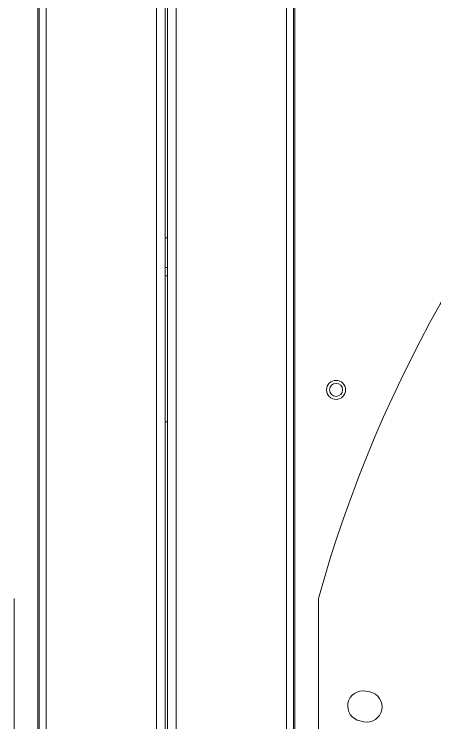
# Model space of a CAD drawing. Header units: millimetres. Extents: x 113490 to 142599, y -20467 to 115.
# Drawn here: x 133018.7 to 133195.7, y -10194.1 to -9895.9 of the extents above; entities that cross this region are included whole.
import ezdxf

# ---------------------------------------------------------------- set-up
doc = ezdxf.new("R2010")
doc.units = ezdxf.units.MM
doc.layers.add('DV3_0', color=7, linetype='Continuous')

msp = doc.modelspace()

# ---------------------------------------------------------------- linework, layer by layer
at = {"layer": 'DV3_0', "color": 7, "linetype": 'Continuous', "lineweight": 20}
for p, q in [((133078.64, -10374.49), (133078.64, -9745.49)), ((133086.84, -10374.49), (133086.84, -9745.49)), ((133028.64, -9845.59), (133028.64, -11865.47)), ((133136.84, -11862.07), (133136.84, -9845.59)), ((133083.24, -10006.08), (133082.24, -10006.08))]:
    msp.add_line(p, q, dxfattribs=at)
at = {"layer": 'DV3_0', "color": 7, "linetype": 'Continuous', "lineweight": 15}
for p, q in [((133082.24, -10374.49), (133082.24, -9745.49)), ((133083.24, -10374.49), (133083.24, -9745.49)), ((133029.24, -9857.26), (133029.24, -11851.51)), ((133032.24, -9857.26), (133032.24, -11851.51)), ((133133.24, -11847.85), (133133.24, -9857.26)), ((133136.24, -11847.85), (133136.24, -9857.26)), ((133082.24, -9989.98), (133083.24, -9989.98)), ((133083.24, -10002.48), (133082.24, -10002.48)), ((133083.24, -10067.48), (133082.24, -10067.48)), ((133018.74, -10436.16), (133018.74, -10141.82)), ((133146.74, -10141.82), (133146.74, -10436.16)), ((133168.35, -10181.04), (133166.68, -10180.71)), ((133164.19, -10193.26), (133165.85, -10193.6))]:
    msp.add_line(p, q, dxfattribs=at)
for centre, radius in [((133154.13, -10053.99), 4), ((133154.15, -10053.99), 2.75)]:
    msp.add_circle(centre, radius, dxfattribs=at)
for centre, radius, start, end in [((133678.24, -10288.99), 551.5, 105.4775, 164.5225), ((133165.43, -10186.99), 6.4, 78.75, 258.75), ((133167.1, -10187.32), 6.4, 258.75, 78.75)]:
    msp.add_arc(centre, radius, start, end, dxfattribs=at)

doc.saveas('drawing.dxf')
